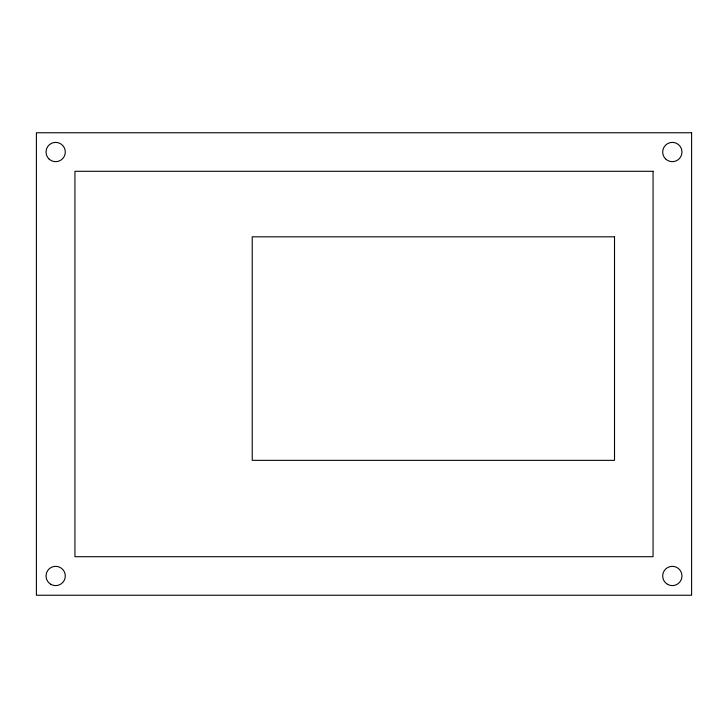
<?xml version="1.0" encoding="UTF-8"?>
<svg xmlns="http://www.w3.org/2000/svg" width="728" height="728" viewBox="0 0 728 728"><rect width="100%" height="100%" fill="white"/><g stroke="black" fill="none" stroke-linecap="round" stroke-linejoin="round"><path stroke-width="1.09" d="M691.6 132.751L36.4 132.751L36.4 595.249L691.6 595.249L691.6 132.751M653.062 171.298L74.938 171.298L74.938 556.702L653.062 556.702L653.062 171.298M614.514 236.818L252.234 236.818L252.234 460.351L614.514 460.351L614.514 236.818M665.519 158.841A9.637 9.637 0 0 0 681.635 154.518A9.637 9.637 0 0 0 669.833 142.715A9.637 9.637 0 0 0 665.519 158.841M667.512 584.32A9.637 9.637 0 0 0 681.963 575.975A9.637 9.637 0 0 0 667.512 567.631A9.637 9.637 0 0 0 667.512 584.32M48.858 158.841A9.637 9.637 0 0 0 64.974 154.518A9.637 9.637 0 0 0 53.18 142.715A9.637 9.637 0 0 0 48.858 158.841M50.851 584.32A9.637 9.637 0 0 0 65.302 575.975A9.637 9.637 0 0 0 50.851 567.631A9.637 9.637 0 0 0 50.851 584.32"/></g></svg>
